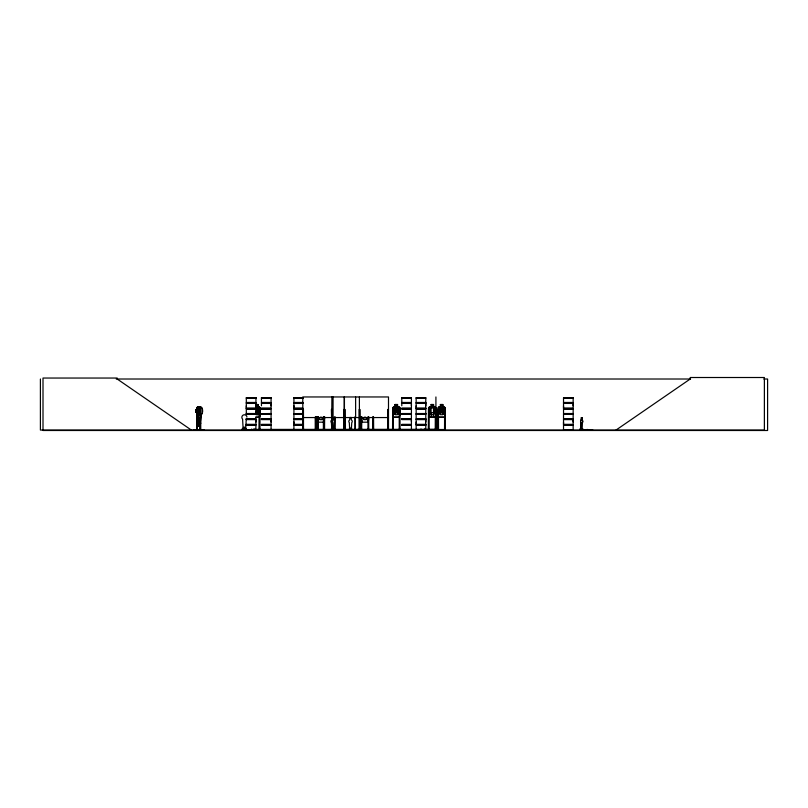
<?xml version="1.0" encoding="UTF-8"?>
<svg xmlns="http://www.w3.org/2000/svg" width="808" height="808" viewBox="0 0 808 808"><rect width="100%" height="100%" fill="white"/><g stroke="black" fill="none" stroke-linecap="round" stroke-linejoin="round"><path stroke-width="1.21" d="M255.944 408.141L246.309 408.141L246.319 405.778M255.934 421.978L255.934 419.604L246.309 419.604M271.064 421.978L271.064 419.604L261.449 419.604M271.064 405.778L271.064 403.414L261.449 403.414L261.459 405.778M302.899 424.341L293.92 424.341L293.93 421.978M302.899 408.141L293.92 408.141L293.93 405.778M411.413 421.978L411.413 419.604L401.788 419.604M411.413 405.778L411.413 403.414L401.788 403.414L401.798 405.778M425.786 424.341L416.15 424.341L416.16 421.978M425.786 408.141L416.15 408.141L416.16 405.778M425.776 421.978L425.776 419.604M425.776 405.778L425.776 403.414M563.519 424.341L563.519 419.604L573.155 419.604L573.145 424.341L563.519 424.341L563.53 421.978M563.519 408.141L563.519 403.414L573.155 403.414L573.145 408.141L563.519 408.141L563.53 405.778M573.145 421.978L573.145 419.604M573.145 405.778L573.145 403.414M439.916 430.048L432.189 429.644L439.916 430.048M582.124 429.28L582.427 422.665A1.717 1.05 -90 0 0 582.215 419.968L582.053 417.685M333.482 429.28L333.835 422.665A1.717 1.717 0 0 0 333.482 419.968L333.048 417.362M582.215 429.28L581.073 429.28L580.851 422.665A1.717 1.05 -90 0 1 581.154 419.968L581.144 417.685L582.144 417.685M581.295 428.543L580.8 428.27L581.578 428.594M580.891 428.654L581.437 428.301M200.333 414.312L200.293 408.676L198.819 410.353L197.374 408.747L198.546 410.999M244.511 427.594L244.208 427.866M246.4 429.876L246.046 428.381L246.238 429.725L245.329 430.048M401.687 413.767L411.424 413.908M401.758 430.048L411.424 429.856L411.424 425.291L401.788 425.291M563.499 430.038L573.165 429.866L573.145 425.291L563.519 425.291L563.519 429.856M247.834 429.997L262.307 430.007M197.627 413.241L197.233 422.534L198.455 423.463M197.657 413.332L197.122 415.767L197.657 423.382M193.405 429.674L203.99 429.674M334.462 430.048L334.724 416.908M417.443 429.997L428.058 429.674L416.16 429.725M424.129 429.997L424.19 429.311M259.317 417.16L260.055 414.716L260.105 407.919L259.378 407.03L260.156 407.919L259.419 407.03L258.005 407.03M259.368 417.241L260.075 414.726M200.313 409.393L199.081 410.858L200.293 413.06L198.808 411.403L197.374 412.989L198.546 411.04M300.021 429.674L305.555 430.058L293.89 429.866L293.93 425.291L302.899 425.291M305.515 429.674L293.93 429.725M341.501 429.674L347.339 429.674M319.221 429.997L312.605 429.644L326.089 430.007M318.009 429.997L317.978 416.736M356.459 429.997L367.933 429.523M356.469 429.674L361.903 429.644M361.631 430.048L361.843 416.736M361.883 429.997L361.923 429.311M399.122 417.241L399.98 414.726L399.152 417.241L393.405 417.241L392.678 414.726M367.862 422.099L368.711 419.645M435.239 417.241L436.158 414.716M315.403 429.997L315.312 416.908M319.231 429.674L312.595 429.664M393.294 430.007L393.304 409.474M393.607 429.997L391.476 429.674L393.567 430.007M255.843 413.848L256.964 411.403L258.095 413.848L258.762 413.767L257.378 410.858C261.024 403.081 255.681 410.767 258.005 412.686L256.055 412.686L258.398 407.03M428.068 429.997L416.13 430.038M361.004 429.997L361.146 416.736M428.341 429.634L428.513 407.929L429.321 407.03L431.129 407.03M318.776 418.544L319.554 418.776L320.483 417.13M362.853 418.544L363.63 418.776L364.56 417.13M200.495 423.382L200.99 415.767L200.515 423.463M255.641 412.686L256.52 410.848L255.671 409.09M196.99 408L197.465 407.07M257.984 414.716L259.025 412.686L259.045 407.959L258.005 407.111L258.075 404.495L255.934 404.495L255.995 407.03M259.045 412.686L258.005 414.716L256.055 414.716M579.962 430.038L580.094 428.937L581.326 428.937M592.698 429.937L580.518 430.038M581.366 429.836L581.548 428.937L582.79 428.937L582.79 429.836M592.557 430.038L586.002 429.836M323.362 417.615L322.099 419.645L319.736 419.645L318.463 417.615M367.448 417.615L366.175 419.645L363.812 419.645L362.55 417.615M199.818 413.322L200.818 412.05L200.818 409.686L199.818 408.424L197.475 408.424L197.061 409.686L195.738 409.686M392.557 430.058L392.658 407.929L393.456 407.03L395.112 407.03M392.739 407.969L393.496 407.111L399.091 407.111M242.077 430.048L242.309 429.452L246.238 429.452M242.784 429.452L242.481 428.381L242.299 430.048M242.572 430.038L271.064 429.725M242.511 429.725L243.279 430.058M242.824 430.048L243.471 430.038M246.329 429.876L245.087 430.028L246.612 430.058M331.543 428.937L331.209 429.654M331.492 430.038L332.048 430.038L332.088 409.474L331.401 409.474L331.846 429.927L331.199 429.836L331.684 430.058L331.593 409.474M333.906 428.937C332.896 431.947 333.916 428.169 333.724 429.654M333.563 430.038L334.108 430.048M349.288 429.937L351.854 429.937L351.813 428.937L351.844 430.058M348.965 430.048L349.258 428.937L349.44 429.654M349.783 429.937L349.278 430.058M350.975 430.038L351.834 429.836L351.126 430.038M246.278 413.666L255.954 413.858M332.199 417.362L331.765 419.968A1.717 1.717 0 0 0 331.411 422.665L331.704 428.179M350.106 417.362L349.672 419.968A1.717 1.717 0 0 0 349.319 422.665L349.672 429.28L351.389 429.28L351.753 422.665A1.717 1.717 0 0 0 351.389 419.968L350.965 417.362M397.465 404.576L395.173 404.576L395.193 407.111L393.961 407.959L393.961 412.686L395.173 414.716L397.445 414.716L398.667 412.686L398.667 407.959L397.445 407.111L397.526 404.495L395.092 404.495M616.039 430.058L690.214 379.013L690.214 377.508L764.378 377.508L764.378 430.058L40.4 430.058L40.4 379.013M431.129 407.111L429.866 407.959L429.866 412.686L431.129 414.716L433.492 414.716L434.765 412.686L434.765 407.959L433.492 407.111M200.748 414.666C203.384 413.767 203.273 408.02 200.748 407.07M202.071 413.888L200.818 414.666L197.394 414.666L197.021 413.868M255.823 430.007L255.934 425.291L246.309 425.291M391.425 430.007L401.142 429.674M246.177 429.876L271.084 429.856L271.074 425.291L261.449 425.291M331.674 429.937L331.896 396.96M333.26 430.058L334.118 430.038M351.157 429.937L352.036 430.038M261.418 413.666L271.084 413.858M116.231 379.013L690.598 379.013M763.812 379.013L767.6 379.013L767.6 430.492L43.006 430.492L43.006 378.043L117.18 378.043L117.18 379.013L191.344 430.058M246.299 397.708L255.954 397.708M261.439 397.708L271.084 397.708M293.91 397.708L303.394 397.708M401.778 397.708L411.424 397.708M416.14 397.708L425.786 397.708M563.509 397.708L573.165 397.708M303.394 397.889L293.91 397.9L293.93 402.465L302.899 402.465M563.509 397.889L573.165 397.9L573.145 402.465L563.519 402.465L563.519 397.9M246.319 398.182L255.934 398.182M261.459 398.182L271.064 398.182M293.93 398.182L302.899 398.182M401.798 398.182L411.413 398.182M416.16 398.182L425.776 398.182M563.53 398.182L573.145 398.182M401.788 402.465L411.424 402.465L411.424 397.9L401.778 397.879L401.798 402.465M425.786 402.465L416.15 402.465L416.15 397.9L425.786 397.9L425.776 402.465M246.238 402.788L256.005 402.788M261.378 402.788L271.145 402.788M293.849 402.788L302.96 402.788M401.717 402.788L411.484 402.788M416.08 402.788L425.846 402.788M563.449 402.788L573.215 402.788M246.238 403.081L256.005 403.081M261.378 403.081L271.145 403.081M293.849 403.081L302.96 403.081M401.717 403.081L411.484 403.081M416.08 403.081L425.846 403.081M563.449 403.081L573.215 403.081M255.944 403.414L246.309 403.414L246.309 408.141M302.899 403.414L293.92 403.414L293.92 408.141M256.005 404.576L258.005 404.576M431.129 404.576L433.492 404.576L433.532 417.241M440.421 404.576L442.784 404.576L442.784 407.111L444.046 407.959L444.046 412.686L442.784 414.716L440.421 414.716L439.148 412.686L439.148 407.959L440.421 407.111L440.33 404.495L442.865 404.495L442.865 407.03L444.511 407.03L445.4 407.919L445.4 414.726L444.531 417.241L438.582 417.241L437.805 414.726L437.805 407.929L438.603 407.03L440.33 407.03M257.661 405L256.399 405L256.399 405.848L257.661 405.848L257.661 405L257.641 405.848M197.394 407.07L200.818 407.07M400.051 430.058L399.98 407.919L399.122 407.03L397.526 407.03L397.546 404.495M433.532 407.02L435.26 407.131L429.361 407.111L428.594 407.969L428.594 414.716L429.361 417.16L435.189 417.16M197.404 407.151L200.818 407.151M259.398 407.111L256.055 407.111L255.984 404.495M438.643 407.111L444.471 407.111M392.658 407.929L392.708 430.058M399.96 407.919L399.101 407.03M196.95 407.959L197.061 430.058L197.061 422.796M431.129 407.959L433.492 407.959M261.449 408.141L271.074 408.141L271.074 403.414M401.788 408.141L411.424 408.141L411.424 403.414M246.238 408.474L256.005 408.474M261.378 408.474L271.145 408.474M293.849 408.474L302.96 408.474M401.717 408.474L411.484 408.474M416.08 408.474L425.846 408.474M563.449 408.474L573.215 408.474M246.238 408.767L256.005 408.767M261.378 408.767L271.145 408.767M293.849 408.767L302.96 408.767M401.717 408.767L411.484 408.767M416.08 408.767L425.846 408.767M563.449 408.767L573.215 408.767M255.944 409.101L246.309 409.101L246.309 413.656L255.954 413.666M261.449 409.101L271.074 409.101L271.074 413.656L261.439 413.656L271.064 413.534M302.899 409.101L293.92 409.101L293.92 413.656L302.899 413.534M401.788 409.101L411.424 409.101L411.424 413.656L401.778 413.656M200.101 409.474L200.677 409.474L200.677 414.312M260.004 409.474L259.287 409.474L259.216 430.058M302.768 409.474L303.454 409.474L303.505 430.058M388.496 409.474L387.81 409.474L387.941 430.058M392.637 409.474L393.385 409.474L393.385 430.058M399.98 409.474L399.233 409.474L399.233 430.058L399.152 429.311M428.462 409.474L429.159 409.474L429.159 430.058M436.189 409.474L435.33 409.474L435.249 430.058L435.249 429.311M445.319 409.474L444.622 409.474L444.541 430.058M431.129 412.686L433.492 412.686M200.596 413.241L197.475 413.322L197.061 412.05L195.698 412.141L195.698 409.606L197.293 409.474L197.293 414.312M197.586 413.332L200.566 413.332M246.319 413.534L255.934 413.534M401.798 413.534L411.413 413.534M425.776 413.534L416.16 413.534L416.16 409.101L425.786 409.101L425.786 413.656M573.145 413.534L563.53 413.534L563.53 409.101L573.155 409.101L573.155 413.656L563.469 413.848L573.165 413.858M302.909 413.666L293.819 413.787L302.909 413.908M425.786 413.666L416.059 413.787L425.786 413.908M246.299 414.08L255.954 414.1M261.439 414.07L271.084 414.08L271.064 418.655L261.449 418.655M302.909 414.1L293.91 414.08L293.93 418.655L302.899 418.655M401.778 414.08L411.424 414.1L411.413 418.655L401.788 418.655M563.509 414.1L573.165 414.08L573.145 418.655L563.519 418.655L563.519 414.1M246.319 414.373L255.934 414.373M261.459 414.373L271.064 414.373M293.93 414.373L302.899 414.373M401.798 414.373L411.413 414.373M416.16 414.373L425.776 414.373M563.53 414.373L573.145 414.373M197.485 414.585L200.818 414.585M255.742 417.16L259.398 417.16M399.091 417.16L393.466 417.16L392.739 414.716M438.643 417.16L444.471 417.16M255.722 417.241L259.459 417.241M435.29 417.241L429.29 417.241L428.513 414.726M302.768 417.554L388.496 417.554M582.215 418.11L582.124 419.968A1.717 1.05 -90 0 1 582.346 422.665L582.427 422.665M246.309 418.655L255.944 418.655M425.786 418.655L416.15 418.655L416.15 414.1L425.786 414.07L425.776 418.655M246.238 418.988L256.005 418.988M261.378 418.988L271.145 418.988M293.849 418.988L302.96 418.988M401.717 418.988L411.484 418.988M416.08 418.988L425.846 418.988M563.449 418.988L573.215 418.988M246.238 419.281L256.005 419.281M261.378 419.281L271.145 419.281M293.849 419.281L302.96 419.281M401.717 419.281L411.484 419.281M416.08 419.281L425.846 419.281M563.449 419.281L573.215 419.281M302.899 419.604L293.92 419.604L293.92 424.341M581.073 419.968L581.154 419.968A1.717 1.05 -90 0 0 580.851 422.665L581.154 429.28M197.586 423.382L200.566 423.382M199.647 423.463L200.586 423.463M246.309 424.341L255.944 424.341L255.944 419.604M261.449 424.341L271.074 424.341L271.074 419.604M401.788 424.341L411.424 424.341L411.424 419.604M246.238 424.665L256.005 424.665M261.378 424.665L271.145 424.665M293.849 424.665L302.96 424.665M401.717 424.665L411.484 424.665M416.08 424.665L425.846 424.665M563.449 424.665L573.215 424.665M246.238 424.957L256.005 424.957M261.378 424.957L271.145 424.957M293.849 424.957L302.96 424.957M401.717 424.957L411.484 424.957M416.08 424.957L425.846 424.957M563.449 424.957L573.215 424.957M425.786 425.291L416.15 425.291L416.15 429.856M199.687 425.917L198.425 425.917L197.869 417.807L198.505 415.777L199.687 415.777L200.313 417.807L199.727 425.998L198.384 425.998L198.384 423.463M581.467 428.291L580.639 428.149L580.639 429.654M581.093 428.604L581.578 428.533M243.44 429.24L245.157 429.24M196.647 429.311L197.354 429.311M200.041 429.311L200.748 429.311M438.532 429.311L252.773 429.422L252.773 430.058M444.541 429.311L445.501 430.007M329.3 429.634L334.835 429.664L329.3 430.058M349.884 429.513L351.026 429.513M370.852 430.007L376.326 429.997M429.24 429.523L444.541 429.523M586.78 429.513L587.911 429.513M349.106 429.654L351.753 429.654M401.798 429.725L411.413 429.725M563.53 429.725L573.145 429.725M322.23 429.997L326.038 429.957L322.271 430.007M329.371 430.007L334.865 430.007L334.764 429.311M355.409 429.997L355.318 416.908M356.469 429.957L361.903 429.957M391.224 429.997L385.749 430.058M255.692 407.899L256.924 410.272L258.015 407.969L256.055 407.959L256.055 412.686M436.199 429.997L436.158 407.909M324.776 429.997L324.715 429.311M200.748 407.151L202.03 408M259.025 407.959L257.984 407.111L257.954 404.576M435.219 407.03L436.158 408.02M365.458 417.13L366.398 418.776L367.145 418.544M321.372 417.13L322.321 418.776L323.059 418.544M361.277 419.645L362.045 422.099M317.12 417.393L317.958 422.099M317.12 419.655L317.897 422.18L323.846 422.18L324.715 417.393M200.525 413.241L200.95 415.777M582.669 428.937L582.669 429.654L580.215 429.654L580.215 428.937M581.225 428.149L581.205 429.836M581.124 428.149L581.124 429.654M580.74 428.149L580.74 429.654M445.319 407.959L445.319 430.058M444.703 429.311L444.703 430.058M438.532 430.058L438.451 409.474L437.754 409.474L437.673 430.058M438.37 429.311L438.37 430.058M438.209 429.422L438.209 430.058M437.835 429.311L437.835 430.058M436.704 429.422L436.704 430.058M436.269 429.311L436.269 430.058M436.027 407.959L436.088 430.058M435.916 396.96L435.916 430.058M433.623 407.131L433.583 404.495L431.048 404.495L431.129 417.241M429.24 429.311L429.24 430.058M428.543 429.311L428.543 430.058M425.776 408.141L425.786 403.414L416.15 403.414L416.15 408.141M425.776 424.341L425.786 419.604L416.15 419.604L416.15 424.341M425.776 425.291L425.786 429.856M424.786 429.311L424.756 430.058M424.574 429.311L424.523 430.058M424.452 429.311L424.372 430.058M421.362 429.311L421.342 430.058M421.14 429.523L421.14 430.058M421.059 430.058L420.978 429.311L420.938 430.058M420.756 429.311L420.716 430.058M399.879 407.959L399.879 414.716M399.809 429.311L399.819 430.058M399.404 429.311L399.394 430.058M395.112 404.495L395.173 407.111M388.496 430.058L388.496 396.96L302.768 396.96L302.909 430.058M388.305 409.474L388.365 430.058M388.194 429.311L388.224 430.058M388.002 409.474L388.082 430.058M387.759 429.311L387.759 430.058M386.729 429.422L386.729 430.058M373.559 416.908L373.619 430.058M373.377 416.908L373.427 430.058M373.256 429.311L373.155 430.058M373.074 416.908L373.013 430.058M372.882 416.908L372.831 430.058M368.791 417.393L367.923 422.18L361.974 422.18L361.196 417.393M368.791 429.311L368.791 430.058M368.711 416.736L368.711 430.058M368.094 429.311L368.094 430.058M368.014 416.736L367.933 430.058M361.226 429.311L361.226 430.058M359.934 430.058L359.873 409.474L359.186 409.474L359.217 430.058L359.126 429.311M359.681 409.474L359.742 430.058M359.6 429.311L359.57 430.058M359.378 396.96L359.459 430.058M358.954 429.422L358.954 430.058M357.459 429.422L357.459 430.058M355.621 396.96L355.621 417.554M355.278 429.311L355.278 430.058M354.964 416.908L354.964 430.058M354.924 429.311L354.924 430.058M350.935 429.654L350.935 428.149L350.147 428.149L350.147 429.654M344.986 430.058L344.935 409.474L343.935 409.474L343.885 430.058M344.743 409.474L344.794 430.058M344.622 416.908L344.652 430.058M344.43 396.96L344.43 430.058M344.248 396.96L344.238 430.058M344.127 409.474L344.067 430.058M335.118 429.311L335.108 430.058L335.078 416.908M333.068 396.96L333.068 417.554M333.027 429.654L333.027 428.149L332.239 428.149L332.239 429.654M331.805 429.311L331.825 430.058M330.321 429.422L330.321 430.058M324.634 416.736L324.553 430.058M324.149 429.311L324.149 430.058M324.079 416.736L324.028 430.058M323.937 416.736L323.856 430.058M323.584 429.311L323.564 430.058M323.341 416.736L323.402 430.058M323.271 429.311L323.271 430.058M318.11 416.736L318.18 430.058M317.766 416.736L317.847 430.058M317.685 429.311L317.615 430.058M317.504 416.736L317.504 430.058M317.372 416.736L317.302 430.058M317.15 429.311L317.15 430.058M317.069 416.736L316.989 430.058M315.999 416.908L316.059 430.058M315.807 416.908L315.867 430.058M315.585 429.311L315.696 430.058M315.504 416.908L315.463 430.058M304.252 429.422L304.252 430.058M303.424 429.311L303.313 430.058M303.263 409.474L303.151 430.058L302.96 409.474M302.717 429.311L302.768 430.058M260.075 429.311L260.075 430.058M260.004 407.959L259.964 430.058M259.762 429.311L259.742 430.058M259.53 429.311L259.55 430.058M259.439 409.474L259.368 430.058M257.984 407.959L257.984 412.686M254.48 429.311L254.459 430.058M254.439 429.311L254.308 430.058M253.934 429.311L253.894 430.058M251.854 429.311L251.884 430.058M251.631 430.058L251.662 429.311L251.46 430.058M251.308 429.311L251.298 430.058M245.026 429.452L245.026 427.2L243.844 427.2L243.844 429.452M242.481 428.381L242.36 429.725M200.677 422.796L200.707 430.058M200.445 422.796L200.445 430.058M200.333 422.796L200.293 430.058M200.101 422.796L200.152 430.058L200.061 429.311M197.293 422.796L197.243 430.058M197.061 408L197.061 414.312M196.718 411.888L196.718 430.058M195.768 409.606L195.768 412.141M246.905 417.989A2.575 2.575 0 0 1 246.238 419.15L245.713 429.068L243.137 429.068L242.602 419.15A2.575 2.575 0 0 1 243.137 415.1A2.575 2.575 0 0 1 246.905 416.655M398.475 413.767L397.688 413.848L396.354 411.403C395.425 415.251 392.435 414.443 395.829 410.848C392.607 407.949 395.486 406.414 396.314 410.272C397.102 406.424 400.162 407.929 396.839 410.858L398.475 413.767M443.814 413.767L443.006 413.848L441.612 411.403C440.653 415.231 437.522 414.474 441.067 410.848C437.714 407.939 440.703 406.424 441.572 410.272C442.521 406.626 445.551 407.394 442.117 410.858L443.814 413.767M255.954 397.889L246.299 397.889L246.319 402.465L255.944 402.465L255.944 397.9M271.084 397.889L261.439 397.879L261.459 402.465L271.074 402.465L271.074 397.9M397.041 405L395.577 405L395.577 405.848L397.041 405.848L397.041 405M433.068 405L431.553 405L431.553 405.848L433.068 405.848L433.068 405M442.36 405L440.845 405L440.845 405.848L442.36 405.848L442.36 405M397.445 407.959L395.173 407.959L395.173 412.686L397.445 412.686L397.445 407.959M442.784 407.959L440.421 407.959L440.421 412.686L442.784 412.686L442.784 407.959M199.818 409.686L197.475 409.686L197.475 412.05L199.818 412.05L199.818 409.686M196.435 410.111L196.021 411.625L196.435 410.111M199.687 417.807L198.505 417.807L198.505 422.534L199.687 422.534L199.687 417.807M199.475 424.644L198.718 424.644L198.718 425.493L199.475 425.493L199.475 424.644M254.146 430.058L254.126 429.311L254.086 430.058M253.692 430.058L253.672 429.311L253.611 430.058"/></g></svg>
